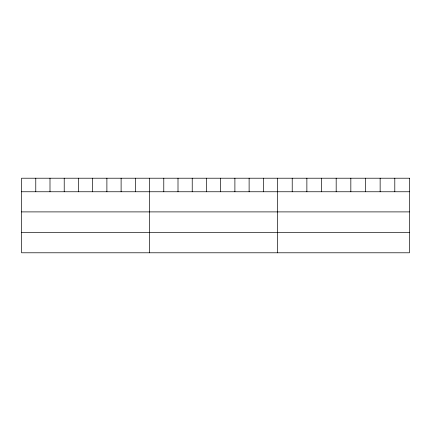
<?xml version="1.0" encoding="UTF-8"?>
<svg xmlns="http://www.w3.org/2000/svg" width="431" height="431" viewBox="0 0 431 431"><rect width="100%" height="100%" fill="white"/><g stroke="black" fill="none" stroke-linecap="round" stroke-linejoin="round"><path stroke-width="0.65" d="M21.55 191.757L409.45 191.757M21.55 211.896L409.45 211.896M21.55 232.648L409.45 232.648M394.796 178.213L394.796 191.757M380.142 178.213L380.142 191.757M365.488 178.213L365.488 191.757M350.834 178.213L350.834 191.757M336.18 178.213L336.18 191.757M321.526 178.213L321.526 191.757M306.872 178.213L306.872 191.757M292.218 178.213L292.218 191.757M277.564 178.213L277.564 252.787M263.341 178.213L263.341 191.757M249.118 178.213L249.118 191.757M234.895 178.213L234.895 191.757M220.672 178.213L220.672 191.757M206.449 178.213L206.449 191.757M192.226 178.213L192.226 191.757M178.003 178.213L178.003 191.757M163.78 178.213L163.78 191.757M149.557 178.213L149.557 252.787M135.334 178.213L135.334 191.757M121.111 178.213L121.111 191.757M106.888 178.213L106.888 191.757M92.665 178.213L92.665 191.757M78.442 178.213L78.442 191.757M64.219 178.213L64.219 191.757M49.996 178.213L49.996 191.757M35.773 178.213L35.773 191.757M409.45 178.213L21.55 178.213L21.55 252.787L409.45 252.787L409.45 178.213"/></g></svg>
